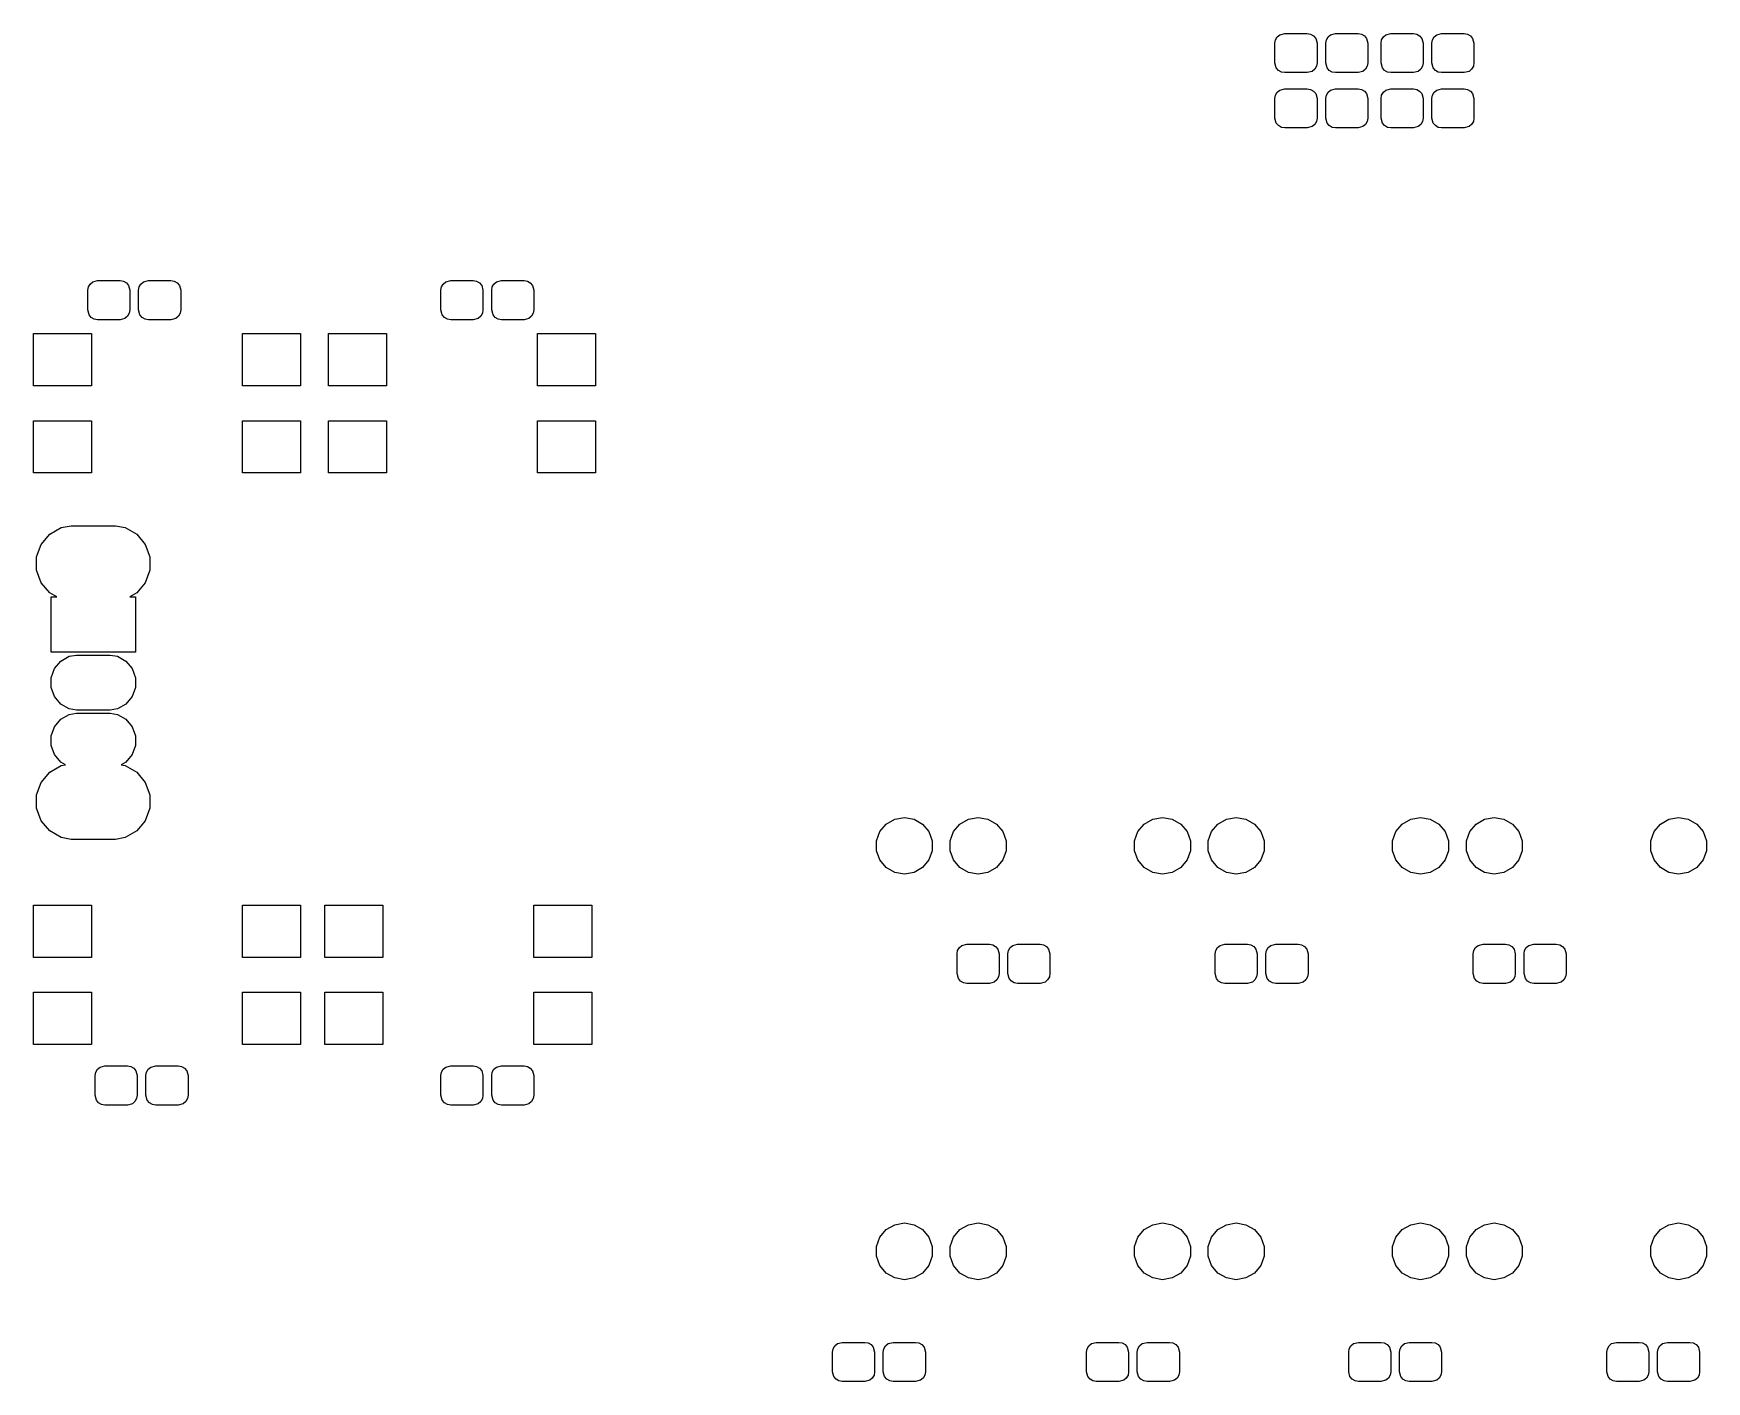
# Model space of a CAD drawing. Extents: x 40 to 160, y -138 to -43.
# Drawn here: x 39.9 to 97.5, y -137.8 to -91.4 of the extents above; entities that cross this region are included whole.
import ezdxf

# ---------------------------------------------------------------- set-up
doc = ezdxf.new("R2010")
doc.units = 0
doc.header["$MEASUREMENT"] = 0
doc.layers.add('BLACK', color=7, linetype='CONTINUOUS')

msp = doc.modelspace()

# ---------------------------------------------------------------- linework, layer by layer
at = {"layer": 'BLACK', "linetype": 'CONTINUOUS'}
for p, q in [((82.615, -91.7375), (82.6354, -91.6221)), ((82.6354, -91.6221), (82.694, -91.5206)), ((82.694, -91.5206), (82.7837, -91.4452)), ((82.7837, -91.4452), (82.9525, -91.4)), ((82.9525, -91.4), (83.7275, -91.4)), ((83.7275, -91.4), (83.8429, -91.4204)), ((83.8429, -91.4204), (83.9444, -91.479)), ((83.9444, -91.479), (84.0198, -91.5687)), ((84.0198, -91.5687), (84.065, -91.7375)), ((84.365, -91.7375), (84.3854, -91.6221)), ((84.3854, -91.6221), (84.444, -91.5206)), ((84.444, -91.5206), (84.5337, -91.4452)), ((84.5337, -91.4452), (84.7025, -91.4)), ((84.7025, -91.4), (85.4775, -91.4)), ((85.4775, -91.4), (85.5929, -91.4204)), ((85.5929, -91.4204), (85.6944, -91.479)), ((85.6944, -91.479), (85.7698, -91.5687)), ((85.7698, -91.5687), (85.815, -91.7375)), ((86.27, -91.7375), (86.2904, -91.6221)), ((86.2904, -91.6221), (86.349, -91.5206)), ((86.349, -91.5206), (86.4387, -91.4452)), ((86.4387, -91.4452), (86.6075, -91.4)), ((86.6075, -91.4), (87.3825, -91.4)), ((87.3825, -91.4), (87.4979, -91.4204)), ((87.4979, -91.4204), (87.5994, -91.479)), ((87.5994, -91.479), (87.6748, -91.5687)), ((87.6748, -91.5687), (87.72, -91.7375)), ((88.02, -91.7375), (88.0404, -91.6221)), ((88.0404, -91.6221), (88.099, -91.5206)), ((88.099, -91.5206), (88.1887, -91.4452)), ((88.1887, -91.4452), (88.3575, -91.4)), ((88.3575, -91.4), (89.1325, -91.4)), ((89.1325, -91.4), (89.2479, -91.4204)), ((89.2479, -91.4204), (89.3494, -91.479)), ((89.3494, -91.479), (89.4248, -91.5687)), ((89.4248, -91.5687), (89.47, -91.7375)), ((82.615, -92.4125), (82.615, -91.7375)), ((84.065, -91.7375), (84.065, -92.4125)), ((84.365, -92.4125), (84.365, -91.7375)), ((85.815, -91.7375), (85.815, -92.4125)), ((86.27, -92.4125), (86.27, -91.7375)), ((87.72, -91.7375), (87.72, -92.4125)), ((88.02, -92.4125), (88.02, -91.7375)), ((89.47, -91.7375), (89.47, -92.4125)), ((82.6602, -92.5812), (82.615, -92.4125)), ((82.7356, -92.671), (82.6602, -92.5812)), ((82.8371, -92.7296), (82.7356, -92.671)), ((82.9525, -92.75), (82.8371, -92.7296)), ((83.7275, -92.75), (82.9525, -92.75)), ((83.8962, -92.7048), (83.7275, -92.75)), ((83.986, -92.6294), (83.8962, -92.7048)), ((84.0446, -92.5279), (83.986, -92.6294)), ((84.065, -92.4125), (84.0446, -92.5279)), ((84.4102, -92.5812), (84.365, -92.4125)), ((84.4856, -92.671), (84.4102, -92.5812)), ((84.5871, -92.7296), (84.4856, -92.671)), ((84.7025, -92.75), (84.5871, -92.7296)), ((85.4775, -92.75), (84.7025, -92.75)), ((85.6462, -92.7048), (85.4775, -92.75)), ((85.736, -92.6294), (85.6462, -92.7048)), ((85.7946, -92.5279), (85.736, -92.6294)), ((85.815, -92.4125), (85.7946, -92.5279)), ((86.3152, -92.5812), (86.27, -92.4125)), ((86.3906, -92.671), (86.3152, -92.5812)), ((86.4921, -92.7296), (86.3906, -92.671)), ((86.6075, -92.75), (86.4921, -92.7296)), ((87.3825, -92.75), (86.6075, -92.75)), ((87.5512, -92.7048), (87.3825, -92.75)), ((87.641, -92.6294), (87.5512, -92.7048)), ((87.6996, -92.5279), (87.641, -92.6294)), ((87.72, -92.4125), (87.6996, -92.5279)), ((88.0652, -92.5812), (88.02, -92.4125)), ((88.1406, -92.671), (88.0652, -92.5812)), ((88.2421, -92.7296), (88.1406, -92.671)), ((88.3575, -92.75), (88.2421, -92.7296)), ((89.1325, -92.75), (88.3575, -92.75)), ((89.3012, -92.7048), (89.1325, -92.75)), ((89.391, -92.6294), (89.3012, -92.7048)), ((89.4496, -92.5279), (89.391, -92.6294)), ((89.47, -92.4125), (89.4496, -92.5279)), ((82.694, -93.4256), (82.7837, -93.3502)), ((82.7837, -93.3502), (82.9525, -93.305)), ((82.9525, -93.305), (83.7275, -93.305)), ((83.7275, -93.305), (83.8429, -93.3254)), ((83.8429, -93.3254), (83.9444, -93.384)), ((84.444, -93.4256), (84.5337, -93.3502)), ((84.5337, -93.3502), (84.7025, -93.305)), ((84.7025, -93.305), (85.4775, -93.305)), ((85.4775, -93.305), (85.5929, -93.3254)), ((85.5929, -93.3254), (85.6944, -93.384)), ((86.349, -93.4256), (86.4387, -93.3502)), ((86.4387, -93.3502), (86.6075, -93.305)), ((86.6075, -93.305), (87.3825, -93.305)), ((87.3825, -93.305), (87.4979, -93.3254)), ((87.4979, -93.3254), (87.5994, -93.384)), ((88.099, -93.4256), (88.1887, -93.3502)), ((88.1887, -93.3502), (88.3575, -93.305)), ((88.3575, -93.305), (89.1325, -93.305)), ((89.1325, -93.305), (89.2479, -93.3254)), ((89.2479, -93.3254), (89.3494, -93.384)), ((82.615, -93.6425), (82.6354, -93.5271)), ((82.615, -94.3175), (82.615, -93.6425)), ((82.6354, -93.5271), (82.694, -93.4256)), ((83.9444, -93.384), (84.0198, -93.4737)), ((84.0198, -93.4737), (84.065, -93.6425)), ((84.065, -93.6425), (84.065, -94.3175)), ((84.365, -93.6425), (84.3854, -93.5271)), ((84.365, -94.3175), (84.365, -93.6425)), ((84.3854, -93.5271), (84.444, -93.4256)), ((85.6944, -93.384), (85.7698, -93.4737)), ((85.7698, -93.4737), (85.815, -93.6425)), ((85.815, -93.6425), (85.815, -94.3175)), ((86.27, -93.6425), (86.2904, -93.5271)), ((86.27, -94.3175), (86.27, -93.6425)), ((86.2904, -93.5271), (86.349, -93.4256)), ((87.5994, -93.384), (87.6748, -93.4737)), ((87.6748, -93.4737), (87.72, -93.6425)), ((87.72, -93.6425), (87.72, -94.3175)), ((88.02, -93.6425), (88.0404, -93.5271)), ((88.02, -94.3175), (88.02, -93.6425)), ((88.0404, -93.5271), (88.099, -93.4256)), ((89.3494, -93.384), (89.4248, -93.4737)), ((89.4248, -93.4737), (89.47, -93.6425)), ((89.47, -93.6425), (89.47, -94.3175)), ((82.6602, -94.4862), (82.615, -94.3175)), ((82.7356, -94.576), (82.6602, -94.4862)), ((84.0446, -94.4329), (83.986, -94.5344)), ((84.065, -94.3175), (84.0446, -94.4329)), ((84.4102, -94.4862), (84.365, -94.3175)), ((84.4856, -94.576), (84.4102, -94.4862)), ((85.7946, -94.4329), (85.736, -94.5344)), ((85.815, -94.3175), (85.7946, -94.4329)), ((86.3152, -94.4862), (86.27, -94.3175)), ((86.3906, -94.576), (86.3152, -94.4862)), ((87.6996, -94.4329), (87.641, -94.5344)), ((87.72, -94.3175), (87.6996, -94.4329)), ((88.0652, -94.4862), (88.02, -94.3175)), ((88.1406, -94.576), (88.0652, -94.4862)), ((89.4496, -94.4329), (89.391, -94.5344)), ((89.47, -94.3175), (89.4496, -94.4329)), ((82.8371, -94.6346), (82.7356, -94.576)), ((82.9525, -94.655), (82.8371, -94.6346)), ((83.7275, -94.655), (82.9525, -94.655)), ((83.8962, -94.6098), (83.7275, -94.655)), ((83.986, -94.5344), (83.8962, -94.6098)), ((84.5871, -94.6346), (84.4856, -94.576)), ((84.7025, -94.655), (84.5871, -94.6346)), ((85.4775, -94.655), (84.7025, -94.655)), ((85.6462, -94.6098), (85.4775, -94.655)), ((85.736, -94.5344), (85.6462, -94.6098)), ((86.4921, -94.6346), (86.3906, -94.576)), ((86.6075, -94.655), (86.4921, -94.6346)), ((87.3825, -94.655), (86.6075, -94.655)), ((87.5512, -94.6098), (87.3825, -94.655)), ((87.641, -94.5344), (87.5512, -94.6098)), ((88.2421, -94.6346), (88.1406, -94.576)), ((88.3575, -94.655), (88.2421, -94.6346)), ((89.1325, -94.655), (88.3575, -94.655)), ((89.3012, -94.6098), (89.1325, -94.655)), ((89.391, -94.5344), (89.3012, -94.6098)), ((41.721, -100.246), (41.7414, -100.131)), ((41.721, -100.921), (41.721, -100.246)), ((41.7414, -100.131), (41.8, -100.03)), ((41.8, -100.03), (41.8897, -99.9542)), ((41.8897, -99.9542), (42.0585, -99.909)), ((42.0585, -99.909), (42.8335, -99.909)), ((42.8335, -99.909), (42.9489, -99.9294)), ((42.9489, -99.9294), (43.0504, -99.988)), ((43.0504, -99.988), (43.1258, -100.078)), ((43.1258, -100.078), (43.171, -100.246)), ((43.171, -100.246), (43.171, -100.921)), ((43.471, -100.246), (43.4914, -100.131)), ((43.471, -100.921), (43.471, -100.246)), ((43.4914, -100.131), (43.55, -100.03)), ((43.55, -100.03), (43.6397, -99.9542)), ((43.6397, -99.9542), (43.8085, -99.909)), ((43.8085, -99.909), (44.5835, -99.909)), ((44.5835, -99.909), (44.6989, -99.9294)), ((44.6989, -99.9294), (44.8004, -99.988)), ((44.8004, -99.988), (44.8758, -100.078)), ((44.8758, -100.078), (44.921, -100.246)), ((44.921, -100.246), (44.921, -100.921)), ((53.885, -100.246), (53.9054, -100.131)), ((53.885, -100.921), (53.885, -100.246)), ((53.9054, -100.131), (53.964, -100.03)), ((53.964, -100.03), (54.0538, -99.9542)), ((54.0538, -99.9542), (54.2225, -99.909)), ((54.2225, -99.909), (54.9975, -99.909)), ((54.9975, -99.909), (55.1129, -99.9294)), ((55.1129, -99.9294), (55.2144, -99.988)), ((55.2144, -99.988), (55.2898, -100.078)), ((55.2898, -100.078), (55.335, -100.246)), ((55.335, -100.246), (55.335, -100.921)), ((55.635, -100.246), (55.6554, -100.131)), ((55.635, -100.921), (55.635, -100.246)), ((55.6554, -100.131), (55.714, -100.03)), ((55.714, -100.03), (55.8038, -99.9542)), ((55.8038, -99.9542), (55.9725, -99.909)), ((55.9725, -99.909), (56.7475, -99.909)), ((56.7475, -99.909), (56.8629, -99.9294)), ((56.8629, -99.9294), (56.9644, -99.988)), ((56.9644, -99.988), (57.0398, -100.078)), ((57.0398, -100.078), (57.085, -100.246)), ((57.085, -100.246), (57.085, -100.921)), ((41.7662, -101.09), (41.721, -100.921)), ((41.8416, -101.18), (41.7662, -101.09)), ((41.9431, -101.239), (41.8416, -101.18)), ((42.0585, -101.259), (41.9431, -101.239)), ((42.8335, -101.259), (42.0585, -101.259)), ((43.0022, -101.214), (42.8335, -101.259)), ((43.092, -101.138), (43.0022, -101.214)), ((43.1506, -101.037), (43.092, -101.138)), ((43.171, -100.921), (43.1506, -101.037)), ((43.5162, -101.09), (43.471, -100.921)), ((43.5916, -101.18), (43.5162, -101.09)), ((43.6931, -101.239), (43.5916, -101.18)), ((43.8085, -101.259), (43.6931, -101.239)), ((44.5835, -101.259), (43.8085, -101.259)), ((44.7522, -101.214), (44.5835, -101.259)), ((44.842, -101.138), (44.7522, -101.214)), ((44.9006, -101.037), (44.842, -101.138)), ((44.921, -100.921), (44.9006, -101.037)), ((53.9302, -101.09), (53.885, -100.921)), ((54.0056, -101.18), (53.9302, -101.09)), ((54.1071, -101.239), (54.0056, -101.18)), ((54.2225, -101.259), (54.1071, -101.239)), ((54.9975, -101.259), (54.2225, -101.259)), ((55.1662, -101.214), (54.9975, -101.259)), ((55.256, -101.138), (55.1662, -101.214)), ((55.3146, -101.037), (55.256, -101.138)), ((55.335, -100.921), (55.3146, -101.037)), ((55.6802, -101.09), (55.635, -100.921)), ((55.7556, -101.18), (55.6802, -101.09)), ((55.8571, -101.239), (55.7556, -101.18)), ((55.9725, -101.259), (55.8571, -101.239)), ((56.7475, -101.259), (55.9725, -101.259)), ((56.9162, -101.214), (56.7475, -101.259)), ((57.006, -101.138), (56.9162, -101.214)), ((57.0646, -101.037), (57.006, -101.138)), ((57.085, -100.921), (57.0646, -101.037)), ((39.85, -103.54), (39.85, -101.74)), ((39.85, -101.74), (41.85, -101.74)), ((41.85, -101.74), (41.85, -103.54)), ((47.05, -103.54), (47.05, -101.74)), ((47.05, -101.74), (49.05, -101.74)), ((49.05, -101.74), (49.05, -103.54)), ((50.01, -103.54), (50.01, -101.74)), ((50.01, -101.74), (52.01, -101.74)), ((52.01, -101.74), (52.01, -103.54)), ((57.21, -103.54), (57.21, -101.74)), ((57.21, -101.74), (59.21, -101.74)), ((59.21, -101.74), (59.21, -103.54)), ((41.85, -103.54), (39.85, -103.54)), ((49.05, -103.54), (47.05, -103.54)), ((52.01, -103.54), (50.01, -103.54)), ((59.21, -103.54), (57.21, -103.54)), ((39.85, -106.54), (39.85, -104.74)), ((39.85, -104.74), (41.85, -104.74)), ((41.85, -104.74), (41.85, -106.54)), ((47.05, -106.54), (47.05, -104.74)), ((47.05, -104.74), (49.05, -104.74)), ((49.05, -104.74), (49.05, -106.54)), ((50.01, -106.54), (50.01, -104.74)), ((50.01, -104.74), (52.01, -104.74)), ((52.01, -104.74), (52.01, -106.54)), ((57.21, -106.54), (57.21, -104.74)), ((57.21, -104.74), (59.21, -104.74)), ((59.21, -104.74), (59.21, -106.54)), ((41.85, -106.54), (39.85, -106.54)), ((49.05, -106.54), (47.05, -106.54)), ((52.01, -106.54), (50.01, -106.54)), ((59.21, -106.54), (57.21, -106.54)), ((40.1168, -109), (40.4115, -108.649)), ((40.4115, -108.649), (40.8085, -108.42)), ((40.8085, -108.42), (41.1463, -108.36)), ((41.1463, -108.36), (42.6737, -108.36)), ((42.6737, -108.36), (43.0115, -108.42)), ((43.0115, -108.42), (43.4085, -108.649)), ((43.4085, -108.649), (43.7032, -109)), ((39.96, -109.431), (40.1168, -109)), ((39.96, -109.889), (39.96, -109.431)), ((43.7032, -109), (43.86, -109.431)), ((43.86, -109.431), (43.86, -109.889)), ((40.1168, -110.32), (39.96, -109.889)), ((43.86, -109.889), (43.7032, -110.32)), ((40.4115, -110.671), (40.1168, -110.32)), ((43.7032, -110.32), (43.4085, -110.671)), ((40.6519, -110.81), (40.4115, -110.671)), ((40.46, -112.71), (40.46, -110.81)), ((40.46, -110.81), (40.6519, -110.81)), ((43.4085, -110.671), (43.1681, -110.81)), ((43.1681, -110.81), (43.36, -110.81)), ((43.36, -110.81), (43.36, -112.71)), ((43.36, -112.71), (40.46, -112.71)), ((40.7899, -113.021), (41.0801, -112.854)), ((41.0801, -112.854), (41.3269, -112.81)), ((41.3269, -112.81), (42.4931, -112.81)), ((42.4931, -112.81), (42.7399, -112.854)), ((42.7399, -112.854), (43.0301, -113.021)), ((40.46, -113.592), (40.5746, -113.278)), ((40.5746, -113.278), (40.7899, -113.021)), ((43.0301, -113.021), (43.2454, -113.278)), ((43.2454, -113.278), (43.36, -113.592)), ((40.46, -113.928), (40.46, -113.592)), ((40.5746, -114.242), (40.46, -113.928)), ((43.36, -113.928), (43.2454, -114.242)), ((43.36, -113.592), (43.36, -113.928)), ((40.7899, -114.499), (40.5746, -114.242)), ((41.0801, -114.666), (40.7899, -114.499)), ((41.3269, -114.71), (41.0801, -114.666)), ((42.7399, -114.666), (42.4931, -114.71)), ((43.0301, -114.499), (42.7399, -114.666)), ((43.2454, -114.242), (43.0301, -114.499)), ((40.5746, -115.278), (40.7899, -115.021)), ((40.7899, -115.021), (41.0801, -114.854)), ((41.0801, -114.854), (41.3269, -114.81)), ((42.4931, -114.71), (41.3269, -114.71)), ((41.3269, -114.81), (42.4931, -114.81)), ((42.4931, -114.81), (42.7399, -114.854)), ((42.7399, -114.854), (43.0301, -115.021)), ((43.0301, -115.021), (43.2454, -115.278)), ((40.46, -115.592), (40.5746, -115.278)), ((40.46, -115.928), (40.46, -115.592)), ((43.2454, -115.278), (43.36, -115.592)), ((43.36, -115.592), (43.36, -115.928)), ((40.5746, -116.242), (40.46, -115.928)), ((40.7899, -116.499), (40.5746, -116.242)), ((43.2454, -116.242), (43.0301, -116.499)), ((43.36, -115.928), (43.2454, -116.242)), ((40.1168, -117.2), (40.4115, -116.849)), ((40.4115, -116.849), (40.8085, -116.62)), ((40.9543, -116.594), (40.7899, -116.499)), ((40.8085, -116.62), (40.9543, -116.594)), ((43.0301, -116.499), (42.8657, -116.594)), ((42.8657, -116.594), (43.0115, -116.62)), ((43.0115, -116.62), (43.4085, -116.849)), ((43.4085, -116.849), (43.7032, -117.2)), ((39.96, -117.631), (40.1168, -117.2)), ((43.7032, -117.2), (43.86, -117.631)), ((39.96, -118.089), (39.96, -117.631)), ((40.1168, -118.52), (39.96, -118.089)), ((43.86, -118.089), (43.7032, -118.52)), ((43.86, -117.631), (43.86, -118.089)), ((40.4115, -118.871), (40.1168, -118.52)), ((43.7032, -118.52), (43.4085, -118.871)), ((69.004, -118.892), (69.2221, -118.632)), ((69.2221, -118.632), (69.5159, -118.462)), ((69.5159, -118.462), (69.85, -118.403)), ((69.85, -118.403), (70.1841, -118.462)), ((70.1841, -118.462), (70.4779, -118.632)), ((70.4779, -118.632), (70.696, -118.892)), ((71.544, -118.892), (71.7621, -118.632)), ((71.7621, -118.632), (72.0559, -118.462)), ((72.0559, -118.462), (72.39, -118.403)), ((72.39, -118.403), (72.7241, -118.462)), ((72.7241, -118.462), (73.0179, -118.632)), ((73.0179, -118.632), (73.236, -118.892)), ((77.894, -118.892), (78.1121, -118.632)), ((78.1121, -118.632), (78.4059, -118.462)), ((78.4059, -118.462), (78.74, -118.403)), ((78.74, -118.403), (79.0741, -118.462)), ((79.0741, -118.462), (79.3679, -118.632)), ((79.3679, -118.632), (79.586, -118.892)), ((80.434, -118.892), (80.6521, -118.632)), ((80.6521, -118.632), (80.9459, -118.462)), ((80.9459, -118.462), (81.28, -118.403)), ((81.28, -118.403), (81.6141, -118.462)), ((81.6141, -118.462), (81.9079, -118.632)), ((81.9079, -118.632), (82.126, -118.892)), ((86.784, -118.892), (87.0021, -118.632)), ((87.0021, -118.632), (87.2959, -118.462)), ((87.2959, -118.462), (87.63, -118.403)), ((87.63, -118.403), (87.9641, -118.462)), ((87.9641, -118.462), (88.2579, -118.632)), ((88.2579, -118.632), (88.476, -118.892)), ((89.324, -118.892), (89.5421, -118.632)), ((89.5421, -118.632), (89.8359, -118.462)), ((89.8359, -118.462), (90.17, -118.403)), ((90.17, -118.403), (90.5041, -118.462)), ((90.5041, -118.462), (90.7979, -118.632)), ((90.7979, -118.632), (91.016, -118.892)), ((95.674, -118.892), (95.8921, -118.632)), ((95.8921, -118.632), (96.1859, -118.462)), ((96.1859, -118.462), (96.52, -118.403)), ((96.52, -118.403), (96.8541, -118.462)), ((96.8541, -118.462), (97.1479, -118.632)), ((97.1479, -118.632), (97.366, -118.892)), ((40.8085, -119.1), (40.4115, -118.871)), ((41.1463, -119.16), (40.8085, -119.1)), ((42.6737, -119.16), (41.1463, -119.16)), ((43.0115, -119.1), (42.6737, -119.16)), ((43.4085, -118.871), (43.0115, -119.1)), ((68.888, -119.21), (69.004, -118.892)), ((68.888, -119.55), (68.888, -119.21)), ((70.696, -118.892), (70.812, -119.21)), ((70.812, -119.21), (70.812, -119.55)), ((71.428, -119.21), (71.544, -118.892)), ((71.428, -119.55), (71.428, -119.21)), ((73.236, -118.892), (73.352, -119.21)), ((73.352, -119.21), (73.352, -119.55)), ((77.778, -119.21), (77.894, -118.892)), ((77.778, -119.55), (77.778, -119.21)), ((79.586, -118.892), (79.702, -119.21)), ((79.702, -119.21), (79.702, -119.55)), ((80.318, -119.21), (80.434, -118.892)), ((80.318, -119.55), (80.318, -119.21)), ((82.126, -118.892), (82.242, -119.21)), ((82.242, -119.21), (82.242, -119.55)), ((86.668, -119.21), (86.784, -118.892)), ((86.668, -119.55), (86.668, -119.21)), ((88.476, -118.892), (88.592, -119.21)), ((88.592, -119.21), (88.592, -119.55)), ((89.208, -119.21), (89.324, -118.892)), ((89.208, -119.55), (89.208, -119.21)), ((91.016, -118.892), (91.132, -119.21)), ((91.132, -119.21), (91.132, -119.55)), ((95.558, -119.21), (95.674, -118.892)), ((95.558, -119.55), (95.558, -119.21)), ((97.366, -118.892), (97.482, -119.21)), ((97.482, -119.21), (97.482, -119.55)), ((69.004, -119.868), (68.888, -119.55)), ((69.2221, -120.128), (69.004, -119.868)), ((70.696, -119.868), (70.4779, -120.128)), ((70.812, -119.55), (70.696, -119.868)), ((71.544, -119.868), (71.428, -119.55)), ((71.7621, -120.128), (71.544, -119.868)), ((73.236, -119.868), (73.0179, -120.128)), ((73.352, -119.55), (73.236, -119.868)), ((77.894, -119.868), (77.778, -119.55)), ((78.1121, -120.128), (77.894, -119.868)), ((79.586, -119.868), (79.3679, -120.128)), ((79.702, -119.55), (79.586, -119.868)), ((80.434, -119.868), (80.318, -119.55)), ((80.6521, -120.128), (80.434, -119.868)), ((82.126, -119.868), (81.9079, -120.128)), ((82.242, -119.55), (82.126, -119.868)), ((86.784, -119.868), (86.668, -119.55)), ((87.0021, -120.128), (86.784, -119.868)), ((88.476, -119.868), (88.2579, -120.128)), ((88.592, -119.55), (88.476, -119.868)), ((89.324, -119.868), (89.208, -119.55)), ((89.5421, -120.128), (89.324, -119.868)), ((91.016, -119.868), (90.7979, -120.128)), ((91.132, -119.55), (91.016, -119.868)), ((95.674, -119.868), (95.558, -119.55)), ((95.8921, -120.128), (95.674, -119.868)), ((97.366, -119.868), (97.1479, -120.128)), ((97.482, -119.55), (97.366, -119.868)), ((69.5159, -120.298), (69.2221, -120.128)), ((69.85, -120.357), (69.5159, -120.298)), ((70.1841, -120.298), (69.85, -120.357)), ((70.4779, -120.128), (70.1841, -120.298)), ((72.0559, -120.298), (71.7621, -120.128)), ((72.39, -120.357), (72.0559, -120.298)), ((72.7241, -120.298), (72.39, -120.357)), ((73.0179, -120.128), (72.7241, -120.298)), ((78.4059, -120.298), (78.1121, -120.128)), ((78.74, -120.357), (78.4059, -120.298)), ((79.0741, -120.298), (78.74, -120.357)), ((79.3679, -120.128), (79.0741, -120.298)), ((80.9459, -120.298), (80.6521, -120.128)), ((81.28, -120.357), (80.9459, -120.298)), ((81.6141, -120.298), (81.28, -120.357)), ((81.9079, -120.128), (81.6141, -120.298)), ((87.2959, -120.298), (87.0021, -120.128)), ((87.63, -120.357), (87.2959, -120.298)), ((87.9641, -120.298), (87.63, -120.357)), ((88.2579, -120.128), (87.9641, -120.298)), ((89.8359, -120.298), (89.5421, -120.128)), ((90.17, -120.357), (89.8359, -120.298)), ((90.5041, -120.298), (90.17, -120.357)), ((90.7979, -120.128), (90.5041, -120.298)), ((96.1859, -120.298), (95.8921, -120.128)), ((96.52, -120.357), (96.1859, -120.298)), ((96.8541, -120.298), (96.52, -120.357)), ((97.1479, -120.128), (96.8541, -120.298)), ((39.85, -123.225), (39.85, -121.425)), ((39.85, -121.425), (41.85, -121.425)), ((41.85, -121.425), (41.85, -123.225)), ((47.05, -123.225), (47.05, -121.425)), ((47.05, -121.425), (49.05, -121.425)), ((49.05, -121.425), (49.05, -123.225)), ((49.883, -123.225), (49.883, -121.425)), ((49.883, -121.425), (51.883, -121.425)), ((51.883, -121.425), (51.883, -123.225)), ((57.083, -123.225), (57.083, -121.425)), ((57.083, -121.425), (59.083, -121.425)), ((59.083, -121.425), (59.083, -123.225)), ((41.85, -123.225), (39.85, -123.225)), ((49.05, -123.225), (47.05, -123.225)), ((51.883, -123.225), (49.883, -123.225)), ((59.083, -123.225), (57.083, -123.225)), ((71.665, -123.106), (71.6854, -122.991)), ((71.665, -123.781), (71.665, -123.106)), ((71.6854, -122.991), (71.744, -122.89)), ((71.744, -122.89), (71.8337, -122.814)), ((71.8337, -122.814), (72.0025, -122.769)), ((72.0025, -122.769), (72.7775, -122.769)), ((72.7775, -122.769), (72.8929, -122.789)), ((72.8929, -122.789), (72.9944, -122.848)), ((72.9944, -122.848), (73.0698, -122.938)), ((73.0698, -122.938), (73.115, -123.106)), ((73.115, -123.106), (73.115, -123.781)), ((73.415, -123.106), (73.4354, -122.991)), ((73.415, -123.781), (73.415, -123.106)), ((73.4354, -122.991), (73.494, -122.89)), ((73.494, -122.89), (73.5837, -122.814)), ((73.5837, -122.814), (73.7525, -122.769)), ((73.7525, -122.769), (74.5275, -122.769)), ((74.5275, -122.769), (74.6429, -122.789)), ((74.6429, -122.789), (74.7444, -122.848)), ((74.7444, -122.848), (74.8198, -122.938)), ((74.8198, -122.938), (74.865, -123.106)), ((74.865, -123.106), (74.865, -123.781)), ((80.555, -123.106), (80.5754, -122.991)), ((80.555, -123.781), (80.555, -123.106)), ((80.5754, -122.991), (80.634, -122.89)), ((80.634, -122.89), (80.7237, -122.814)), ((80.7237, -122.814), (80.8925, -122.769)), ((80.8925, -122.769), (81.6675, -122.769)), ((81.6675, -122.769), (81.7829, -122.789)), ((81.7829, -122.789), (81.8844, -122.848)), ((81.8844, -122.848), (81.9598, -122.938)), ((81.9598, -122.938), (82.005, -123.106)), ((82.005, -123.106), (82.005, -123.781)), ((82.305, -123.106), (82.3254, -122.991)), ((82.305, -123.781), (82.305, -123.106)), ((82.3254, -122.991), (82.384, -122.89)), ((82.384, -122.89), (82.4737, -122.814)), ((82.4737, -122.814), (82.6425, -122.769)), ((82.6425, -122.769), (83.4175, -122.769)), ((83.4175, -122.769), (83.5329, -122.789)), ((83.5329, -122.789), (83.6344, -122.848)), ((83.6344, -122.848), (83.7098, -122.938)), ((83.7098, -122.938), (83.755, -123.106)), ((83.755, -123.106), (83.755, -123.781)), ((89.445, -123.106), (89.4654, -122.991)), ((89.445, -123.781), (89.445, -123.106)), ((89.4654, -122.991), (89.524, -122.89)), ((89.524, -122.89), (89.6137, -122.814)), ((89.6137, -122.814), (89.7825, -122.769)), ((89.7825, -122.769), (90.5575, -122.769)), ((90.5575, -122.769), (90.6729, -122.789)), ((90.6729, -122.789), (90.7744, -122.848)), ((90.7744, -122.848), (90.8498, -122.938)), ((90.8498, -122.938), (90.895, -123.106)), ((90.895, -123.106), (90.895, -123.781)), ((91.195, -123.106), (91.2154, -122.991)), ((91.195, -123.781), (91.195, -123.106)), ((91.2154, -122.991), (91.274, -122.89)), ((91.274, -122.89), (91.3637, -122.814)), ((91.3637, -122.814), (91.5325, -122.769)), ((91.5325, -122.769), (92.3075, -122.769)), ((92.3075, -122.769), (92.4229, -122.789)), ((92.4229, -122.789), (92.5244, -122.848)), ((92.5244, -122.848), (92.5998, -122.938)), ((92.5998, -122.938), (92.645, -123.106)), ((92.645, -123.106), (92.645, -123.781)), ((71.7102, -123.95), (71.665, -123.781)), ((73.0946, -123.897), (73.036, -123.998)), ((73.115, -123.781), (73.0946, -123.897)), ((73.4602, -123.95), (73.415, -123.781)), ((74.8446, -123.897), (74.786, -123.998)), ((74.865, -123.781), (74.8446, -123.897)), ((80.6002, -123.95), (80.555, -123.781)), ((81.9846, -123.897), (81.926, -123.998)), ((82.005, -123.781), (81.9846, -123.897)), ((82.3502, -123.95), (82.305, -123.781)), ((83.7346, -123.897), (83.676, -123.998)), ((83.755, -123.781), (83.7346, -123.897)), ((89.4902, -123.95), (89.445, -123.781)), ((90.8746, -123.897), (90.816, -123.998)), ((90.895, -123.781), (90.8746, -123.897)), ((91.2402, -123.95), (91.195, -123.781)), ((92.6246, -123.897), (92.566, -123.998)), ((92.645, -123.781), (92.6246, -123.897)), ((39.85, -126.225), (39.85, -124.425)), ((39.85, -124.425), (41.85, -124.425)), ((41.85, -124.425), (41.85, -126.225)), ((47.05, -126.225), (47.05, -124.425)), ((47.05, -124.425), (49.05, -124.425)), ((49.05, -124.425), (49.05, -126.225)), ((49.883, -126.225), (49.883, -124.425)), ((49.883, -124.425), (51.883, -124.425)), ((51.883, -124.425), (51.883, -126.225)), ((57.083, -126.225), (57.083, -124.425)), ((57.083, -124.425), (59.083, -124.425)), ((59.083, -124.425), (59.083, -126.225)), ((71.7856, -124.04), (71.7102, -123.95)), ((71.8871, -124.099), (71.7856, -124.04)), ((72.0025, -124.119), (71.8871, -124.099)), ((72.7775, -124.119), (72.0025, -124.119)), ((72.9462, -124.074), (72.7775, -124.119)), ((73.036, -123.998), (72.9462, -124.074)), ((73.5356, -124.04), (73.4602, -123.95)), ((73.6371, -124.099), (73.5356, -124.04)), ((73.7525, -124.119), (73.6371, -124.099)), ((74.5275, -124.119), (73.7525, -124.119)), ((74.6962, -124.074), (74.5275, -124.119)), ((74.786, -123.998), (74.6962, -124.074)), ((80.6756, -124.04), (80.6002, -123.95)), ((80.7771, -124.099), (80.6756, -124.04)), ((80.8925, -124.119), (80.7771, -124.099)), ((81.6675, -124.119), (80.8925, -124.119)), ((81.8362, -124.074), (81.6675, -124.119)), ((81.926, -123.998), (81.8362, -124.074)), ((82.4256, -124.04), (82.3502, -123.95)), ((82.5271, -124.099), (82.4256, -124.04)), ((82.6425, -124.119), (82.5271, -124.099)), ((83.4175, -124.119), (82.6425, -124.119)), ((83.5862, -124.074), (83.4175, -124.119)), ((83.676, -123.998), (83.5862, -124.074)), ((89.5656, -124.04), (89.4902, -123.95)), ((89.6671, -124.099), (89.5656, -124.04)), ((89.7825, -124.119), (89.6671, -124.099)), ((90.5575, -124.119), (89.7825, -124.119)), ((90.7262, -124.074), (90.5575, -124.119)), ((90.816, -123.998), (90.7262, -124.074)), ((91.3156, -124.04), (91.2402, -123.95)), ((91.4171, -124.099), (91.3156, -124.04)), ((91.5325, -124.119), (91.4171, -124.099)), ((92.3075, -124.119), (91.5325, -124.119)), ((92.4762, -124.074), (92.3075, -124.119)), ((92.566, -123.998), (92.4762, -124.074)), ((41.85, -126.225), (39.85, -126.225)), ((49.05, -126.225), (47.05, -126.225)), ((51.883, -126.225), (49.883, -126.225)), ((59.083, -126.225), (57.083, -126.225)), ((41.975, -127.297), (41.9954, -127.182)), ((41.975, -127.972), (41.975, -127.297)), ((41.9954, -127.182), (42.054, -127.081)), ((42.054, -127.081), (42.1437, -127.005)), ((42.1437, -127.005), (42.3125, -126.96)), ((42.3125, -126.96), (43.0875, -126.96)), ((43.0875, -126.96), (43.2029, -126.98)), ((43.2029, -126.98), (43.3044, -127.039)), ((43.3044, -127.039), (43.3798, -127.129)), ((43.3798, -127.129), (43.425, -127.297)), ((43.425, -127.297), (43.425, -127.972)), ((43.725, -127.297), (43.7454, -127.182)), ((43.725, -127.972), (43.725, -127.297)), ((43.7454, -127.182), (43.804, -127.081)), ((43.804, -127.081), (43.8937, -127.005)), ((43.8937, -127.005), (44.0625, -126.96)), ((44.0625, -126.96), (44.8375, -126.96)), ((44.8375, -126.96), (44.9529, -126.98)), ((44.9529, -126.98), (45.0544, -127.039)), ((45.0544, -127.039), (45.1298, -127.129)), ((45.1298, -127.129), (45.175, -127.297)), ((45.175, -127.297), (45.175, -127.972)), ((53.885, -127.297), (53.9054, -127.182)), ((53.885, -127.972), (53.885, -127.297)), ((53.9054, -127.182), (53.964, -127.081)), ((53.964, -127.081), (54.0538, -127.005)), ((54.0538, -127.005), (54.2225, -126.96)), ((54.2225, -126.96), (54.9975, -126.96)), ((54.9975, -126.96), (55.1129, -126.98)), ((55.1129, -126.98), (55.2144, -127.039)), ((55.2144, -127.039), (55.2898, -127.129)), ((55.2898, -127.129), (55.335, -127.297)), ((55.335, -127.297), (55.335, -127.972)), ((55.635, -127.297), (55.6554, -127.182)), ((55.635, -127.972), (55.635, -127.297)), ((55.6554, -127.182), (55.714, -127.081)), ((55.714, -127.081), (55.8038, -127.005)), ((55.8038, -127.005), (55.9725, -126.96)), ((55.9725, -126.96), (56.7475, -126.96)), ((56.7475, -126.96), (56.8629, -126.98)), ((56.8629, -126.98), (56.9644, -127.039)), ((56.9644, -127.039), (57.0398, -127.129)), ((57.0398, -127.129), (57.085, -127.297)), ((57.085, -127.297), (57.085, -127.972)), ((42.0202, -128.141), (41.975, -127.972)), ((42.0956, -128.231), (42.0202, -128.141)), ((42.1971, -128.29), (42.0956, -128.231)), ((42.3125, -128.31), (42.1971, -128.29)), ((43.0875, -128.31), (42.3125, -128.31)), ((43.2563, -128.265), (43.0875, -128.31)), ((43.346, -128.189), (43.2563, -128.265)), ((43.4046, -128.088), (43.346, -128.189)), ((43.425, -127.972), (43.4046, -128.088)), ((43.7702, -128.141), (43.725, -127.972)), ((43.8456, -128.231), (43.7702, -128.141)), ((43.9471, -128.29), (43.8456, -128.231)), ((44.0625, -128.31), (43.9471, -128.29)), ((44.8375, -128.31), (44.0625, -128.31)), ((45.0063, -128.265), (44.8375, -128.31)), ((45.096, -128.189), (45.0063, -128.265)), ((45.1546, -128.088), (45.096, -128.189)), ((45.175, -127.972), (45.1546, -128.088)), ((53.9302, -128.141), (53.885, -127.972)), ((54.0056, -128.231), (53.9302, -128.141)), ((54.1071, -128.29), (54.0056, -128.231)), ((54.2225, -128.31), (54.1071, -128.29)), ((54.9975, -128.31), (54.2225, -128.31)), ((55.1662, -128.265), (54.9975, -128.31)), ((55.256, -128.189), (55.1662, -128.265)), ((55.3146, -128.088), (55.256, -128.189)), ((55.335, -127.972), (55.3146, -128.088)), ((55.6802, -128.141), (55.635, -127.972)), ((55.7556, -128.231), (55.6802, -128.141)), ((55.8571, -128.29), (55.7556, -128.231)), ((55.9725, -128.31), (55.8571, -128.29)), ((56.7475, -128.31), (55.9725, -128.31)), ((56.9162, -128.265), (56.7475, -128.31)), ((57.006, -128.189), (56.9162, -128.265)), ((57.0646, -128.088), (57.006, -128.189)), ((57.085, -127.972), (57.0646, -128.088)), ((69.2221, -132.602), (69.5159, -132.432)), ((69.5159, -132.432), (69.85, -132.373)), ((69.85, -132.373), (70.1841, -132.432)), ((70.1841, -132.432), (70.4779, -132.602)), ((71.7621, -132.602), (72.0559, -132.432)), ((72.0559, -132.432), (72.39, -132.373)), ((72.39, -132.373), (72.7241, -132.432)), ((72.7241, -132.432), (73.0179, -132.602)), ((78.1121, -132.602), (78.4059, -132.432)), ((78.4059, -132.432), (78.74, -132.373)), ((78.74, -132.373), (79.0741, -132.432)), ((79.0741, -132.432), (79.3679, -132.602)), ((80.6521, -132.602), (80.9459, -132.432)), ((80.9459, -132.432), (81.28, -132.373)), ((81.28, -132.373), (81.6141, -132.432)), ((81.6141, -132.432), (81.9079, -132.602)), ((87.0021, -132.602), (87.2959, -132.432)), ((87.2959, -132.432), (87.63, -132.373)), ((87.63, -132.373), (87.9641, -132.432)), ((87.9641, -132.432), (88.2579, -132.602)), ((89.5421, -132.602), (89.8359, -132.432)), ((89.8359, -132.432), (90.17, -132.373)), ((90.17, -132.373), (90.5041, -132.432)), ((90.5041, -132.432), (90.7979, -132.602)), ((95.8921, -132.602), (96.1859, -132.432)), ((96.1859, -132.432), (96.52, -132.373)), ((96.52, -132.373), (96.8541, -132.432)), ((96.8541, -132.432), (97.1479, -132.602)), ((68.888, -133.18), (69.004, -132.862)), ((69.004, -132.862), (69.2221, -132.602)), ((70.4779, -132.602), (70.696, -132.862)), ((70.696, -132.862), (70.812, -133.18)), ((71.428, -133.18), (71.544, -132.862)), ((71.544, -132.862), (71.7621, -132.602)), ((73.0179, -132.602), (73.236, -132.862)), ((73.236, -132.862), (73.352, -133.18)), ((77.778, -133.18), (77.894, -132.862)), ((77.894, -132.862), (78.1121, -132.602)), ((79.3679, -132.602), (79.586, -132.862)), ((79.586, -132.862), (79.702, -133.18)), ((80.318, -133.18), (80.434, -132.862)), ((80.434, -132.862), (80.6521, -132.602)), ((81.9079, -132.602), (82.126, -132.862)), ((82.126, -132.862), (82.242, -133.18)), ((86.668, -133.18), (86.784, -132.862)), ((86.784, -132.862), (87.0021, -132.602)), ((88.2579, -132.602), (88.476, -132.862)), ((88.476, -132.862), (88.592, -133.18)), ((89.208, -133.18), (89.324, -132.862)), ((89.324, -132.862), (89.5421, -132.602)), ((90.7979, -132.602), (91.016, -132.862)), ((91.016, -132.862), (91.132, -133.18)), ((95.558, -133.18), (95.674, -132.862)), ((95.674, -132.862), (95.8921, -132.602)), ((97.1479, -132.602), (97.366, -132.862)), ((97.366, -132.862), (97.482, -133.18)), ((68.888, -133.52), (68.888, -133.18)), ((69.004, -133.838), (68.888, -133.52)), ((70.812, -133.52), (70.696, -133.838)), ((70.812, -133.18), (70.812, -133.52)), ((71.428, -133.52), (71.428, -133.18)), ((71.544, -133.838), (71.428, -133.52)), ((73.352, -133.52), (73.236, -133.838)), ((73.352, -133.18), (73.352, -133.52)), ((77.778, -133.52), (77.778, -133.18)), ((77.894, -133.838), (77.778, -133.52)), ((79.702, -133.52), (79.586, -133.838)), ((79.702, -133.18), (79.702, -133.52)), ((80.318, -133.52), (80.318, -133.18)), ((80.434, -133.838), (80.318, -133.52)), ((82.242, -133.52), (82.126, -133.838)), ((82.242, -133.18), (82.242, -133.52)), ((86.668, -133.52), (86.668, -133.18)), ((86.784, -133.838), (86.668, -133.52)), ((88.592, -133.52), (88.476, -133.838)), ((88.592, -133.18), (88.592, -133.52)), ((89.208, -133.52), (89.208, -133.18)), ((89.324, -133.838), (89.208, -133.52)), ((91.132, -133.52), (91.016, -133.838)), ((91.132, -133.18), (91.132, -133.52)), ((95.558, -133.52), (95.558, -133.18)), ((95.674, -133.838), (95.558, -133.52)), ((97.482, -133.52), (97.366, -133.838)), ((97.482, -133.18), (97.482, -133.52)), ((69.2221, -134.098), (69.004, -133.838)), ((69.5159, -134.268), (69.2221, -134.098)), ((69.85, -134.327), (69.5159, -134.268)), ((70.1841, -134.268), (69.85, -134.327)), ((70.4779, -134.098), (70.1841, -134.268)), ((70.696, -133.838), (70.4779, -134.098)), ((71.7621, -134.098), (71.544, -133.838)), ((72.0559, -134.268), (71.7621, -134.098)), ((72.39, -134.327), (72.0559, -134.268)), ((72.7241, -134.268), (72.39, -134.327)), ((73.0179, -134.098), (72.7241, -134.268)), ((73.236, -133.838), (73.0179, -134.098)), ((78.1121, -134.098), (77.894, -133.838)), ((78.4059, -134.268), (78.1121, -134.098)), ((78.74, -134.327), (78.4059, -134.268)), ((79.0741, -134.268), (78.74, -134.327)), ((79.3679, -134.098), (79.0741, -134.268)), ((79.586, -133.838), (79.3679, -134.098)), ((80.6521, -134.098), (80.434, -133.838)), ((80.9459, -134.268), (80.6521, -134.098)), ((81.28, -134.327), (80.9459, -134.268)), ((81.6141, -134.268), (81.28, -134.327)), ((81.9079, -134.098), (81.6141, -134.268)), ((82.126, -133.838), (81.9079, -134.098)), ((87.0021, -134.098), (86.784, -133.838)), ((87.2959, -134.268), (87.0021, -134.098)), ((87.63, -134.327), (87.2959, -134.268)), ((87.9641, -134.268), (87.63, -134.327)), ((88.2579, -134.098), (87.9641, -134.268)), ((88.476, -133.838), (88.2579, -134.098)), ((89.5421, -134.098), (89.324, -133.838)), ((89.8359, -134.268), (89.5421, -134.098)), ((90.17, -134.327), (89.8359, -134.268)), ((90.5041, -134.268), (90.17, -134.327)), ((90.7979, -134.098), (90.5041, -134.268)), ((91.016, -133.838), (90.7979, -134.098)), ((95.8921, -134.098), (95.674, -133.838)), ((96.1859, -134.268), (95.8921, -134.098)), ((96.52, -134.327), (96.1859, -134.268)), ((96.8541, -134.268), (96.52, -134.327)), ((97.1479, -134.098), (96.8541, -134.268)), ((97.366, -133.838), (97.1479, -134.098)), ((67.454, -136.606), (67.5438, -136.53)), ((67.5438, -136.53), (67.7125, -136.485)), ((67.7125, -136.485), (68.4875, -136.485)), ((68.4875, -136.485), (68.6029, -136.505)), ((68.6029, -136.505), (68.7044, -136.564)), ((68.7044, -136.564), (68.7798, -136.654)), ((69.204, -136.606), (69.2938, -136.53)), ((69.2938, -136.53), (69.4625, -136.485)), ((69.4625, -136.485), (70.2375, -136.485)), ((70.2375, -136.485), (70.3529, -136.505)), ((70.3529, -136.505), (70.4544, -136.564)), ((70.4544, -136.564), (70.5298, -136.654)), ((76.203, -136.606), (76.2927, -136.53)), ((76.2927, -136.53), (76.4615, -136.485)), ((76.4615, -136.485), (77.2365, -136.485)), ((77.2365, -136.485), (77.3519, -136.505)), ((77.3519, -136.505), (77.4534, -136.564)), ((77.4534, -136.564), (77.5288, -136.654)), ((77.953, -136.606), (78.0427, -136.53)), ((78.0427, -136.53), (78.2115, -136.485)), ((78.2115, -136.485), (78.9865, -136.485)), ((78.9865, -136.485), (79.1019, -136.505)), ((79.1019, -136.505), (79.2034, -136.564)), ((79.2034, -136.564), (79.2788, -136.654)), ((85.234, -136.606), (85.3237, -136.53)), ((85.3237, -136.53), (85.4925, -136.485)), ((85.4925, -136.485), (86.2675, -136.485)), ((86.2675, -136.485), (86.3829, -136.505)), ((86.3829, -136.505), (86.4844, -136.564)), ((86.4844, -136.564), (86.5598, -136.654)), ((86.984, -136.606), (87.0737, -136.53)), ((87.0737, -136.53), (87.2425, -136.485)), ((87.2425, -136.485), (88.0175, -136.485)), ((88.0175, -136.485), (88.1329, -136.505)), ((88.1329, -136.505), (88.2344, -136.564)), ((88.2344, -136.564), (88.3098, -136.654)), ((94.124, -136.606), (94.2137, -136.53)), ((94.2137, -136.53), (94.3825, -136.485)), ((94.3825, -136.485), (95.1575, -136.485)), ((95.1575, -136.485), (95.2729, -136.505)), ((95.2729, -136.505), (95.3744, -136.564)), ((95.3744, -136.564), (95.4498, -136.654)), ((95.874, -136.606), (95.9637, -136.53)), ((95.9637, -136.53), (96.1325, -136.485)), ((96.1325, -136.485), (96.9075, -136.485)), ((96.9075, -136.485), (97.0229, -136.505)), ((97.0229, -136.505), (97.1244, -136.564)), ((97.1244, -136.564), (97.1998, -136.654)), ((67.375, -136.822), (67.3954, -136.707)), ((67.375, -137.498), (67.375, -136.822)), ((67.3954, -136.707), (67.454, -136.606)), ((68.7798, -136.654), (68.825, -136.822)), ((68.825, -136.822), (68.825, -137.498)), ((69.125, -136.822), (69.1454, -136.707)), ((69.125, -137.498), (69.125, -136.822)), ((69.1454, -136.707), (69.204, -136.606)), ((70.5298, -136.654), (70.575, -136.822)), ((70.575, -136.822), (70.575, -137.498)), ((76.124, -136.822), (76.1444, -136.707)), ((76.124, -137.498), (76.124, -136.822)), ((76.1444, -136.707), (76.203, -136.606)), ((77.5288, -136.654), (77.574, -136.822)), ((77.574, -136.822), (77.574, -137.498)), ((77.874, -136.822), (77.8944, -136.707)), ((77.874, -137.498), (77.874, -136.822)), ((77.8944, -136.707), (77.953, -136.606)), ((79.2788, -136.654), (79.324, -136.822)), ((79.324, -136.822), (79.324, -137.498)), ((85.155, -136.822), (85.1754, -136.707)), ((85.155, -137.498), (85.155, -136.822)), ((85.1754, -136.707), (85.234, -136.606)), ((86.5598, -136.654), (86.605, -136.822)), ((86.605, -136.822), (86.605, -137.498)), ((86.905, -136.822), (86.9254, -136.707)), ((86.905, -137.498), (86.905, -136.822)), ((86.9254, -136.707), (86.984, -136.606)), ((88.3098, -136.654), (88.355, -136.822)), ((88.355, -136.822), (88.355, -137.498)), ((94.045, -136.822), (94.0654, -136.707)), ((94.045, -137.498), (94.045, -136.822)), ((94.0654, -136.707), (94.124, -136.606)), ((95.4498, -136.654), (95.495, -136.822)), ((95.495, -136.822), (95.495, -137.498)), ((95.795, -136.822), (95.8154, -136.707)), ((95.795, -137.498), (95.795, -136.822)), ((95.8154, -136.707), (95.874, -136.606)), ((97.1998, -136.654), (97.245, -136.822)), ((97.245, -136.822), (97.245, -137.498)), ((67.4202, -137.666), (67.375, -137.498)), ((67.4956, -137.756), (67.4202, -137.666)), ((68.746, -137.714), (68.6562, -137.79)), ((68.8046, -137.613), (68.746, -137.714)), ((68.825, -137.498), (68.8046, -137.613)), ((69.1702, -137.666), (69.125, -137.498)), ((69.2456, -137.756), (69.1702, -137.666)), ((70.496, -137.714), (70.4062, -137.79)), ((70.5546, -137.613), (70.496, -137.714)), ((70.575, -137.498), (70.5546, -137.613)), ((76.1692, -137.666), (76.124, -137.498)), ((76.2446, -137.756), (76.1692, -137.666)), ((77.495, -137.714), (77.4052, -137.79)), ((77.5536, -137.613), (77.495, -137.714)), ((77.574, -137.498), (77.5536, -137.613)), ((77.9192, -137.666), (77.874, -137.498)), ((77.9946, -137.756), (77.9192, -137.666)), ((79.245, -137.714), (79.1552, -137.79)), ((79.3036, -137.613), (79.245, -137.714)), ((79.324, -137.498), (79.3036, -137.613)), ((85.2002, -137.666), (85.155, -137.498)), ((85.2756, -137.756), (85.2002, -137.666)), ((86.526, -137.714), (86.4363, -137.79)), ((86.5846, -137.613), (86.526, -137.714)), ((86.605, -137.498), (86.5846, -137.613)), ((86.9502, -137.666), (86.905, -137.498)), ((87.0256, -137.756), (86.9502, -137.666)), ((88.276, -137.714), (88.1863, -137.79)), ((88.3346, -137.613), (88.276, -137.714)), ((88.355, -137.498), (88.3346, -137.613)), ((94.0902, -137.666), (94.045, -137.498)), ((94.1656, -137.756), (94.0902, -137.666)), ((95.416, -137.714), (95.3263, -137.79)), ((95.4746, -137.613), (95.416, -137.714)), ((95.495, -137.498), (95.4746, -137.613)), ((95.8402, -137.666), (95.795, -137.498)), ((95.9156, -137.756), (95.8402, -137.666)), ((97.166, -137.714), (97.0763, -137.79)), ((97.2246, -137.613), (97.166, -137.714)), ((97.245, -137.498), (97.2246, -137.613)), ((67.5971, -137.815), (67.4956, -137.756)), ((67.7125, -137.835), (67.5971, -137.815)), ((68.4875, -137.835), (67.7125, -137.835)), ((68.6562, -137.79), (68.4875, -137.835)), ((69.3471, -137.815), (69.2456, -137.756)), ((69.4625, -137.835), (69.3471, -137.815)), ((70.2375, -137.835), (69.4625, -137.835)), ((70.4062, -137.79), (70.2375, -137.835)), ((76.3461, -137.815), (76.2446, -137.756)), ((76.4615, -137.835), (76.3461, -137.815)), ((77.2365, -137.835), (76.4615, -137.835)), ((77.4052, -137.79), (77.2365, -137.835)), ((78.0961, -137.815), (77.9946, -137.756)), ((78.2115, -137.835), (78.0961, -137.815)), ((78.9865, -137.835), (78.2115, -137.835)), ((79.1552, -137.79), (78.9865, -137.835)), ((85.3771, -137.815), (85.2756, -137.756)), ((85.4925, -137.835), (85.3771, -137.815)), ((86.2675, -137.835), (85.4925, -137.835)), ((86.4363, -137.79), (86.2675, -137.835)), ((87.1271, -137.815), (87.0256, -137.756)), ((87.2425, -137.835), (87.1271, -137.815)), ((88.0175, -137.835), (87.2425, -137.835)), ((88.1863, -137.79), (88.0175, -137.835)), ((94.2671, -137.815), (94.1656, -137.756)), ((94.3825, -137.835), (94.2671, -137.815)), ((95.1575, -137.835), (94.3825, -137.835)), ((95.3263, -137.79), (95.1575, -137.835)), ((96.0171, -137.815), (95.9156, -137.756)), ((96.1325, -137.835), (96.0171, -137.815)), ((96.9075, -137.835), (96.1325, -137.835)), ((97.0763, -137.79), (96.9075, -137.835))]:
    msp.add_line(p, q, dxfattribs=at)

doc.saveas('drawing.dxf')
